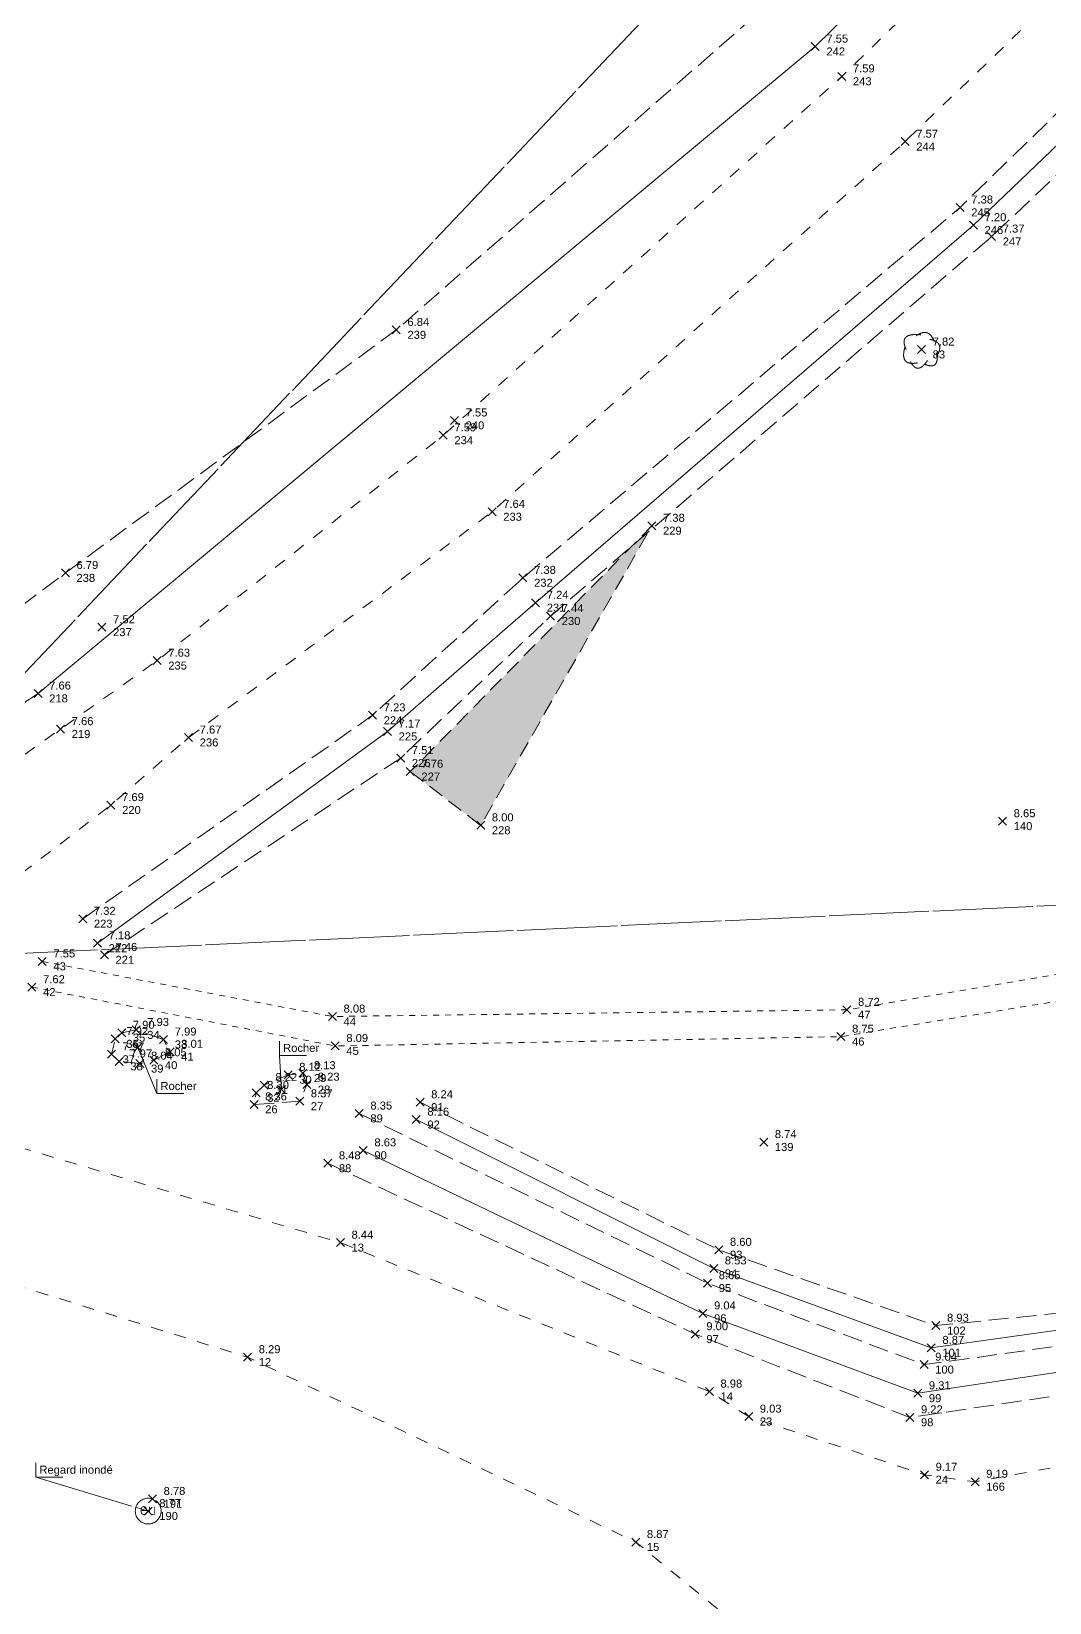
# Model space of a CAD drawing. Header units: metres. Extents: x 1232176 to 1232775, y 7198915 to 7199601.
# Drawn here: x 1232197.05 to 1232222.49, y 7198936.13 to 7198975.41 of the extents above; entities that cross this region are included whole.
import ezdxf

# ---------------------------------------------------------------- set-up
doc = ezdxf.new("R2010")
doc.units = ezdxf.units.M
doc.header["$PDMODE"] = 3
doc.header["$PDSIZE"] = 0.1
for name, pattern in [('LL_0821', [0.7, 0.5, -0.2]), ('LL_0829', [0.6, 0.3, -0.3]), ('OL_0942', [0.7, 0.5, -0.2]), ('Socle_Continu', [2.5, 2.5, 0]), ('TL_1181', [0.3, 0.15, -0.15]), ('TL_1182', [0.6, 0.4, -0.2]), ('YL_2901', [2.5, 2.5, 0])]:
    doc.linetypes.add(name, pattern=pattern)
for name, color, linetype, lineweight, true_color in [('EAUPL_SCS', 5, 'Socle_Continu', 13, 0x0000ff), ('EAUUS_SCI', 7, 'Socle_Continu', 13, 0x7f3f00), ('EAUUS_SCS', 7, 'Socle_Continu', 13, 0x7f3f00), ('SIGTS_PSS', 7, 'Socle_Continu', 13, 0x9966cc)]:
    doc.layers.add(name, color=color, linetype=linetype, lineweight=lineweight, true_color=true_color)
for name, color, linetype, lineweight in [('JARDH_SCS', 82, 'Socle_Continu', 13), ('JARDI_SCS', 82, 'Socle_Continu', 13), ('NIVEL_SCS', 102, 'Socle_Continu', 13), ('SIGTA_SCI', 7, 'Socle_Continu', 13), ('SIGTM_SCI', 1, 'Socle_Continu', 13), ('SIGTO_SCI', 255, 'Socle_Continu', 13), ('VOIRI_SCI', 7, 'Socle_Continu', 13), ('VOIRI_SCS', 7, 'Socle_Continu', 13)]:
    doc.layers.add(name, color=color, linetype=linetype, lineweight=lineweight)
doc.styles.get("Standard").update_dxf_attribs({"font": 'arial.ttf'})
doc.linetypes.add('BL_0064', pattern='A,0.508,-0.381,[">",Standard,S=0.254,R=0,X=-0.3,Y=-0.127],0.381', length=1.27)
doc.linetypes.add('OL_0943', pattern='A,0.4,["│",Standard,S=0.127,R=0,X=-0.32,Y=0.08],0.15,["l ı l ı l",Standard,S=0.127,R=0,X=-0.35,Y=0]', length=0.55)

# ---------------------------------------------------------------- blocks, each defined once
blk = doc.blocks.new('YP_1521')
at = {"layer": 'SIGTO_SCI', "color": 7, "linetype": 'Socle_Continu'}
blk.add_point((0, 0), dxfattribs=at)
at = {"layer": 'SIGTA_SCI', "linetype": 'Socle_Continu'}
blk.add_attdef('ALT', (0.278, 0.099), '', height=0.2, dxfattribs=at)
at = {"layer": 'SIGTA_SCI', "linetype": 'Socle_Continu', "flags": 9}
blk.add_attdef('CALQUE_ALT', (1.69, -1.18), '', height=0.2, dxfattribs=at)
at = {"layer": 'SIGTM_SCI', "linetype": 'Socle_Continu'}
blk.add_attdef('MAT', (0.278, -0.223), '', height=0.2, dxfattribs=at)
at = {"layer": 'SIGTM_SCI', "linetype": 'Socle_Continu', "flags": 9}
blk.add_attdef('CALQUE_MAT', (1.69, -1.501), '', height=0.2, dxfattribs=at)
at = {"layer": 'SIGTO_SCI', "linetype": 'Socle_Continu', "flags": 9}
for tag, p in [('ID', (1.69, 0.105)), ('NATURE', (1.69, -0.216)), ('FAMILLE', (1.69, -0.538)), ('CALQUE', (1.69, -0.859)), ('PCRS', (1.69, -1.823))]:
    blk.add_attdef(tag, p, '', height=0.2, dxfattribs=at)
blk = doc.blocks.new('TP_1203')
at = {"layer": 'JARDI_SCS', "linetype": 'Socle_Continu'}
for points in [[(0.317, 0.2, 0.007667), (0.31, 0.219, 0.026874), (0.279, 0.282, 0.047786), (0.236, 0.346, 0.023985), (0.22, 0.364, 0.040407), (0.188, 0.391, 0.05708), (0.15, 0.412, 0.021505), (0.134, 0.418, 0.075257), (0.079, 0.426, 0.004647), (0.075, 0.426, 0.067031), (0.011, 0.416, 0.025669), (-0.025, 0.403, 0.024468), (-0.058, 0.388, 0.036292), (-0.133, 0.341)], [(-0.414, 0.059, 0.030688), (-0.44, -0.051, 0.042762), (-0.448, -0.139, 0.002681), (-0.448, -0.145, 0.068057), (-0.437, -0.22, 0.027564), (-0.43, -0.238, 0.0661), (-0.407, -0.278, 0.02929), (-0.395, -0.292, 0.071575), (-0.359, -0.319, 0.024959), (-0.339, -0.328, 0.055555), (-0.293, -0.342, 0.042997), (-0.227, -0.347, 0.011964), (-0.208, -0.347, 0.03671), (-0.105, -0.334)], [(-0.02, 0.369, 0.026081), (-0.147, 0.375, 0.000498), (-0.149, 0.375, 0.000061), (-0.149, 0.375, 0.039737), (-0.254, 0.367, 0.05935), (-0.332, 0.345, 0.002412), (-0.335, 0.344, 0.092506), (-0.393, 0.305, 0.000753), (-0.393, 0.305, 0.098491), (-0.424, 0.258, 0.011844), (-0.427, 0.252, 0.083514), (-0.437, 0.191, 0.009601), (-0.437, 0.184, 0.062383), (-0.423, 0.101, 0.027233), (-0.4, 0.034, 0.012932), (-0.386, 0.003)], [(0.373, -0.166, 0.034341), (0.42, -0.085, 0.016386), (0.431, -0.062, 0.033024), (0.447, -0.013, 0.065516), (0.455, 0.048, 0.004498), (0.455, 0.052, 0.088708), (0.444, 0.108, 0.001985), (0.443, 0.11, 0.087204), (0.413, 0.157, 0.010127), (0.407, 0.164, 0.060799), (0.363, 0.198, 0.037701), (0.311, 0.224, 0.012492), (0.293, 0.231, 0.034867), (0.205, 0.256)], [(-0.274, -0.306, 0.039486), (-0.23, -0.38, 0.04359), (-0.198, -0.418, 0.016585), (-0.184, -0.431, 0.081902), (-0.139, -0.459, 0.006579), (-0.135, -0.461, 0.089308), (-0.092, -0.468, 0.016983), (-0.084, -0.468, 0.078527), (-0.037, -0.457, 0.013117), (-0.03, -0.454, 0.063228), (0.027, -0.417, 0.02257), (0.061, -0.386, 0.018838), (0.086, -0.359, 0.027877), (0.148, -0.278)], [(0.064, -0.363, 0.004702), (0.076, -0.368, 0.029397), (0.155, -0.395, 0.053456), (0.231, -0.408, 0.017025), (0.243, -0.409, 0.067312), (0.292, -0.402, 0.029038), (0.305, -0.398, 0.085197), (0.338, -0.377, 0.008842), (0.341, -0.374, 0.097758), (0.369, -0.332, 0.000163), (0.369, -0.332, 0.072483), (0.386, -0.268, 0.026786), (0.388, -0.219, 0.018833), (0.387, -0.184, 0.02958), (0.373, -0.081)]]:
    blk.add_lwpolyline(points, format="xyb", dxfattribs=at)
at = {"layer": 'JARDI_SCS', "linetype": 'Socle_Continu', "flags": 9}
for tag, p in [('ID', (0.889, 0.246)), ('NATURE', (0.889, -0.075)), ('FAMILLE', (0.889, -0.396)), ('CALQUE', (0.889, -0.718)), ('PCRS', (0.889, -1.039))]:
    blk.add_attdef(tag, p, '', height=0.2, dxfattribs=at)
blk = doc.blocks.new('CP_0161')
at = {"layer": 'EAUUS_SCS', "linetype": 'Socle_Continu', "const_width": 0.0333, "flags": 128}
for points in [[(-0.071, -0.125), (-0.195, -0.125, -0.405328), (-0.27, -0.05), (-0.27, 0.075, -0.999132), (-0.071, 0.075), (-0.071, 0.025), (-0.245, 0.025)], [(0.054, 0.175), (0.054, -0.038, 0.410802), (0.141, -0.125), (0.253, -0.125), (0.253, 0.175)]]:
    blk.add_lwpolyline(points, format="xyb", dxfattribs=at)
at = {"layer": 'EAUUS_SCS', "linetype": 'Socle_Continu'}
blk.add_circle((0, 0), 0.5, dxfattribs=at)
at = {"layer": 'EAUUS_SCS', "linetype": 'Socle_Continu', "flags": 9}
for tag, p in [('ID', (0.989, 0.577)), ('NATURE', (0.989, 0.255)), ('FAMILLE', (0.989, -0.066)), ('CALQUE', (0.989, -0.387)), ('PCRS', (0.989, -0.709)), ('TYPE', (0.989, -1.03))]:
    blk.add_attdef(tag, p, '', height=0.2, dxfattribs=at)
blk = doc.blocks.new('*U42')
at = {"layer": 'VOIRI_SCI', "linetype": 'Socle_Continu'}
blk.add_line((-0.047, 0.853), (0, 0), dxfattribs=at)
at = {"layer": 'VOIRI_SCI', "linetype": 'Socle_Continu', "flags": 128}
blk.add_lwpolyline([(0.626, 0.853), (-0.047, 0.853), (-0.047, 1.21)], dxfattribs=at)
at = {"layer": 'VOIRI_SCI', "linetype": 'Socle_Continu'}
blk.add_point((0, 0), dxfattribs=at)
at = {"layer": 'VOIRI_SCI', "linetype": 'Socle_Continu', "flags": 9}
for tag, p in [('ID', (1.188, 1.051)), ('NATURE', (2.03, -0.124)), ('FAMILLE', (2.03, -0.445)), ('CALQUE', (2.03, -0.766)), ('PCRS', (2.03, -1.087))]:
    blk.add_attdef(tag, p, '', height=0.2, dxfattribs=at)
at = {"layer": 'VOIRI_SCI', "linetype": 'Socle_Continu'}
blk.add_attdef('TXT', (0.042, 0.941), '', height=0.2, dxfattribs=at)
blk = doc.blocks.new('*U43')
at = {"layer": 'VOIRI_SCI', "linetype": 'Socle_Continu'}
blk.add_line((0.475, -1.149), (0, 0), dxfattribs=at)
at = {"layer": 'VOIRI_SCI', "linetype": 'Socle_Continu', "flags": 128}
blk.add_lwpolyline([(1.148, -1.149), (0.475, -1.149), (0.475, -0.792)], dxfattribs=at)
at = {"layer": 'VOIRI_SCI', "linetype": 'Socle_Continu'}
blk.add_point((0, 0), dxfattribs=at)
at = {"layer": 'VOIRI_SCI', "linetype": 'Socle_Continu', "flags": 9}
for tag, p in [('NATURE', (2.03, -0.124)), ('FAMILLE', (2.03, -0.445)), ('ID', (1.71, -0.951)), ('CALQUE', (2.03, -0.766)), ('PCRS', (2.03, -1.087))]:
    blk.add_attdef(tag, p, '', height=0.2, dxfattribs=at)
at = {"layer": 'VOIRI_SCI', "linetype": 'Socle_Continu'}
blk.add_attdef('TXT', (0.563, -1.062), '', height=0.2, dxfattribs=at)
blk = doc.blocks.new('*U66')
at = {"layer": 'EAUUS_SCI', "linetype": 'Socle_Continu'}
blk.add_line((-2.807, 0.847), (0, 0), dxfattribs=at)
at = {"layer": 'EAUUS_SCI', "linetype": 'Socle_Continu', "flags": 128}
blk.add_lwpolyline([(-2.134, 0.847), (-2.807, 0.847), (-2.807, 1.204)], dxfattribs=at)
at = {"layer": 'EAUUS_SCI', "linetype": 'Socle_Continu'}
blk.add_point((0, 0), dxfattribs=at)
blk.add_attdef('TXT', (-2.719, 0.934), '', height=0.2, dxfattribs=at)
at = {"layer": 'EAUUS_SCI', "linetype": 'Socle_Continu', "flags": 9}
for tag, p in [('NATURE', (1.967, -0.177)), ('ID', (1.967, 0.144)), ('FAMILLE', (1.967, -0.499)), ('CALQUE', (1.967, -0.82)), ('PCRS', (1.967, -1.141))]:
    blk.add_attdef(tag, p, '', height=0.2, dxfattribs=at)

msp = doc.modelspace()

# ---------------------------------------------------------------- hatches: boundary and pattern name
at = {"layer": 'JARDH_SCS', "linetype": 'Socle_Continu'}
h = msp.add_hatch(dxfattribs=at)
h.set_pattern_fill('TL_1184', color=256, pattern_type=2)
h.set_pattern_definition([(296.565051, (0.15, 0.18), (1.0000000025, -1.00000000421), [0.02236068, -2.2137073]), (243.434949, (0.16, 0.2), (7.563e-09, -1.000000001118), [0.02236068, -2.2137073]), (0, (0.14, 0.2), (0, 1), [0.02, -0.98]), (285.945396, (0.12, 0.27), (1.0000000011657, -2.9999999985673), [0.0728011, -7.20730879]), (206.565051, (0.14, 0.28), (-1.00000000421, -1.0000000025), [0.02236068, -2.2137073]), (333.434949, (0.12, 0.29), (1.000000001118, 7.563e-09), [0.02236068, -2.2137073]), (251.565051, (0.14, 0.35), (7.2e-11, -1.000000003109), [0.06324555, -3.09903211]), (180, (0.16, 0.35), (-1e-16, -1), [0.02, -0.98]), (296.565051, (0.15, 0.37), (1.0000000025, -1.00000000421), [0.02236068, -2.2137073]), (233.130102, (0.18, 0.41), (-2.0000000185436, -2.9999999876376), [0.05, -4.95]), (180, (0.2, 0.41), (-1e-16, -1), [0.02, -0.98]), (270, (0.2, 0.43), (1, -2e-16), [0.02, -0.98]), (206.565051, (0.24, 0.45), (-1.00000000421, -1.0000000025), [0.04472136, -2.19134662]), (161.565051, (0.27, 0.44), (-1.000000003109, -7.2e-11), [0.03162278, -3.13065488]), (270, (0.27, 0.46), (1, -2e-16), [0.02, -0.98]), (180, (0.33, 0.46), (-1e-16, -1), [0.06, -0.94]), (116.565051, (0.34, 0.44), (-1.0000000025, 1.00000000421), [0.02236068, -2.2137073]), (243.434949, (0.35, 0.46), (7.563e-09, -1.000000001118), [0.02236068, -2.2137073]), (165.963757, (0.39, 0.45), (-1.000000001063, -1.30176e-08), [0.04123106, -4.08187457]), (135, (0.42, 0.42), (-0.99999999832, 6e-17), [0.04242641, -1.37178716]), (90, (0.42, 0.4), (-1, 6e-17), [0.02, -0.98]), (180, (0.44, 0.4), (-1e-16, -1), [0.02, -0.98]), (116.565051, (0.46, 0.36), (-1.0000000025, 1.00000000421), [0.04472136, -2.19134662]), (90, (0.46, 0.34), (-1, 6e-17), [0.02, -0.98]), (153.434949, (0.48, 0.33), (-1.000000001118, -7.563e-09), [0.02236068, -2.2137073]), (90, (0.48, 0.27), (-1, 6e-17), [0.06, -0.94]), (45, (0.46, 0.25), (0, 0.99999999832), [0.02828427, -1.38592929]), (116.565051, (0.47, 0.23), (-1.0000000025, 1.00000000421), [0.02236068, -2.2137073]), (68.198591, (0.45, 0.18), (0.99999997321, 3.000000010085), [0.05385165, -5.33131316]), (18.434949, (0.42, 0.17), (1.99999999364, 1.00000000929), [0.03162278, -3.13065488]), (90, (0.42, 0.15), (-1, 6e-17), [0.02, -0.98]), (36.869898, (0.38, 0.12), (0.999999993819, 1.000000006181), [0.05, -4.95]), (0, (0.35, 0.12), (0, 1), [0.03, -0.97]), (63.434949, (0.34, 0.1), (-7.563e-09, 1.000000001118), [0.02236068, -2.2137073]), (0, (0.28, 0.1), (0, 1), [0.06, -0.94]), (315, (0.26, 0.12), (0.99999999832, -3e-16), [0.02828427, -1.38592929]), (26.565051, (0.24, 0.11), (1.00000000421, 1.0000000025), [0.02236068, -2.2137073]), (341.565051, (0.21, 0.12), (1.000000003109, 7.2e-11), [0.03162278, -3.13065488]), (321.340192, (0.16, 0.16), (4.0000000117843, -2.999999983464), [0.06403124, -6.339093]), (90, (0.31, 0.27), (-1, 6e-17), [0.02, -0.98]), (0, (0.29, 0.27), (0, 1), [0.02, -0.98]), (270, (0.29, 0.29), (1, -2e-16), [0.02, -0.98]), (180, (0.31, 0.29), (-1e-16, -1), [0.02, -0.98]), (90, (0.75, 0.77), (-1, 6e-17), [0.02, -0.98]), (0, (0.73, 0.77), (0, 1), [0.02, -0.98]), (270, (0.73, 0.79), (1, -2e-16), [0.02, -0.98]), (180, (0.75, 0.79), (-1e-16, -1), [0.02, -0.98]), (296.565051, (0.59, 0.68), (1.0000000025, -1.00000000421), [0.02236068, -2.2137073]), (243.434949, (0.6, 0.7), (7.563e-09, -1.000000001118), [0.02236068, -2.2137073]), (0, (0.58, 0.7), (0, 1), [0.02, -0.98]), (285.945396, (0.56, 0.77), (1.0000000011657, -2.9999999985673), [0.0728011, -7.20730879]), (206.565051, (0.58, 0.78), (-1.00000000421, -1.0000000025), [0.02236068, -2.2137073]), (333.434949, (0.56, 0.79), (1.000000001118, 7.563e-09), [0.02236068, -2.2137073]), (251.565051, (0.58, 0.85), (7.2e-11, -1.000000003109), [0.06324555, -3.09903211]), (180, (0.6, 0.85), (-1e-16, -1), [0.02, -0.98]), (296.565051, (0.59, 0.87), (1.0000000025, -1.00000000421), [0.02236068, -2.2137073]), (233.130102, (0.62, 0.91), (-2.0000000185436, -2.9999999876376), [0.05, -4.95]), (180, (0.64, 0.91), (-1e-16, -1), [0.02, -0.98]), (270, (0.64, 0.93), (1, -2e-16), [0.02, -0.98]), (206.565051, (0.68, 0.95), (-1.00000000421, -1.0000000025), [0.04472136, -2.19134662]), (161.565051, (0.71, 0.94), (-1.000000003109, -7.2e-11), [0.03162278, -3.13065488]), (270, (0.71, 0.96), (1, -2e-16), [0.02, -0.98]), (180, (0.77, 0.96), (-1e-16, -1), [0.06, -0.94]), (116.565051, (0.78, 0.94), (-1.0000000025, 1.00000000421), [0.02236068, -2.2137073]), (243.434949, (0.79, 0.96), (7.563e-09, -1.000000001118), [0.02236068, -2.2137073]), (165.963757, (0.83, 0.95), (-1.000000001063, -1.30176e-08), [0.04123106, -4.08187457]), (135, (0.86, 0.92), (-0.99999999832, 6e-17), [0.04242641, -1.37178716]), (90, (0.86, 0.9), (-1, 6e-17), [0.02, -0.98]), (180, (0.88, 0.9), (-1e-16, -1), [0.02, -0.98]), (116.565051, (0.9, 0.86), (-1.0000000025, 1.00000000421), [0.04472136, -2.19134662]), (90, (0.9, 0.84), (-1, 6e-17), [0.02, -0.98]), (153.434949, (0.92, 0.83), (-1.000000001118, -7.563e-09), [0.02236068, -2.2137073]), (90, (0.92, 0.77), (-1, 6e-17), [0.06, -0.94]), (45, (0.9, 0.75), (0, 0.99999999832), [0.02828427, -1.38592929]), (116.565051, (0.91, 0.73), (-1.0000000025, 1.00000000421), [0.02236068, -2.2137073]), (68.198591, (0.89, 0.68), (0.99999997321, 3.000000010085), [0.05385165, -5.33131316]), (18.434949, (0.86, 0.67), (1.99999999364, 1.00000000929), [0.03162278, -3.13065488]), (90, (0.86, 0.65), (-1, 6e-17), [0.02, -0.98]), (36.869898, (0.82, 0.62), (0.999999993819, 1.000000006181), [0.05, -4.95]), (0, (0.79, 0.62), (0, 1), [0.03, -0.97]), (63.434949, (0.78, 0.6), (-7.563e-09, 1.000000001118), [0.02236068, -2.2137073]), (0, (0.72, 0.6), (0, 1), [0.06, -0.94]), (315, (0.7, 0.62), (0.99999999832, -3e-16), [0.02828427, -1.38592929]), (26.565051, (0.68, 0.61), (1.00000000421, 1.0000000025), [0.02236068, -2.2137073]), (341.565051, (0.65, 0.62), (1.000000003109, 7.2e-11), [0.03162278, -3.13065488]), (321.340192, (0.6, 0.66), (4.0000000117843, -2.999999983464), [0.06403124, -6.339093]), (296.565051, (0.51, 0.265), (1.0000000025, -1.00000000421), [0.01118034, -2.22488764]), (243.434949, (0.515, 0.275), (7.563e-09, -1.000000001118), [0.01118034, -2.22488764]), (0, (0.505, 0.275), (0, 1), [0.01, -0.99]), (285.945396, (0.495, 0.31), (1.0000000011657, -2.9999999985673), [0.03640055, -7.24370934]), (206.565051, (0.505, 0.315), (-1.00000000421, -1.0000000025), [0.01118034, -2.22488764]), (333.434949, (0.495, 0.32), (1.000000001118, 7.563e-09), [0.01118034, -2.22488764]), (251.565051, (0.505, 0.35), (7.2e-11, -1.000000003109), [0.03162278, -3.13065488]), (180, (0.515, 0.35), (-1e-16, -1), [0.01, -0.99]), (296.565051, (0.51, 0.36), (1.0000000025, -1.00000000421), [0.01118034, -2.22488764]), (233.130102, (0.525, 0.38), (-2.0000000185436, -2.9999999876376), [0.025, -4.975]), (180, (0.535, 0.38), (-1e-16, -1), [0.01, -0.99]), (270, (0.535, 0.39), (1, -2e-16), [0.01, -0.99]), (206.565051, (0.555, 0.4), (-1.00000000421, -1.0000000025), [0.02236068, -2.2137073]), (161.565051, (0.57, 0.395), (-1.000000003109, -7.2e-11), [0.01581139, -3.14646627]), (270, (0.57, 0.405), (1, -2e-16), [0.01, -0.99]), (180, (0.6, 0.405), (-1e-16, -1), [0.03, -0.97]), (116.565051, (0.605, 0.395), (-1.0000000025, 1.00000000421), [0.01118034, -2.22488764]), (243.434949, (0.61, 0.405), (7.563e-09, -1.000000001118), [0.01118034, -2.22488764]), (165.963757, (0.63, 0.4), (-1.000000001063, -1.30176e-08), [0.02061553, -4.1024901]), (135, (0.645, 0.385), (-0.99999999832, 6e-17), [0.0212132, -1.39300036]), (90, (0.645, 0.375), (-1, 6e-17), [0.01, -0.99]), (180, (0.655, 0.375), (-1e-16, -1), [0.01, -0.99]), (116.565051, (0.665, 0.355), (-1.0000000025, 1.00000000421), [0.02236068, -2.2137073]), (90, (0.665, 0.345), (-1, 6e-17), [0.01, -0.99]), (153.434949, (0.675, 0.34), (-1.000000001118, -7.563e-09), [0.01118034, -2.22488764]), (90, (0.675, 0.31), (-1, 6e-17), [0.03, -0.97]), (45, (0.665, 0.3), (0, 0.99999999832), [0.01414214, -1.40007143]), (116.565051, (0.67, 0.29), (-1.0000000025, 1.00000000421), [0.01118034, -2.22488764]), (68.198591, (0.66, 0.265), (0.99999997321, 3.000000010085), [0.02692582, -5.35823898]), (18.434949, (0.645, 0.26), (1.99999999364, 1.00000000929), [0.01581139, -3.14646627]), (90, (0.645, 0.25), (-1, 6e-17), [0.01, -0.99]), (36.869898, (0.625, 0.235), (0.999999993819, 1.000000006181), [0.025, -4.975]), (0, (0.61, 0.235), (0, 1), [0.015, -0.985]), (63.434949, (0.605, 0.225), (-7.563e-09, 1.000000001118), [0.01118034, -2.22488764]), (0, (0.575, 0.225), (0, 1), [0.03, -0.97]), (315, (0.565, 0.235), (0.99999999832, -3e-16), [0.01414214, -1.40007143]), (26.565051, (0.555, 0.23), (1.00000000421, 1.0000000025), [0.01118034, -2.22488764]), (341.565051, (0.54, 0.235), (1.000000003109, 7.2e-11), [0.01581139, -3.14646627]), (321.340192, (0.515, 0.255), (4.0000000117843, -2.999999983464), [0.03201562, -6.37110862]), (90, (0.59, 0.31), (-1, 6e-17), [0.01, -0.99]), (0, (0.58, 0.31), (0, 1), [0.01, -0.99]), (270, (0.58, 0.32), (1, -2e-16), [0.01, -0.99]), (180, (0.59, 0.32), (-1e-16, -1), [0.01, -0.99]), (90, (0.325, 0.74), (-1, 6e-17), [0.01, -0.99]), (0, (0.315, 0.74), (0, 1), [0.01, -0.99]), (270, (0.315, 0.75), (1, -2e-16), [0.01, -0.99]), (180, (0.325, 0.75), (-1e-16, -1), [0.01, -0.99]), (296.565051, (0.245, 0.695), (1.0000000025, -1.00000000421), [0.01118034, -2.22488764]), (243.434949, (0.25, 0.705), (7.563e-09, -1.000000001118), [0.01118034, -2.22488764]), (0, (0.24, 0.705), (0, 1), [0.01, -0.99]), (285.945396, (0.23, 0.74), (1.0000000011657, -2.9999999985673), [0.03640055, -7.24370934]), (206.565051, (0.24, 0.745), (-1.00000000421, -1.0000000025), [0.01118034, -2.22488764]), (333.434949, (0.23, 0.75), (1.000000001118, 7.563e-09), [0.01118034, -2.22488764]), (251.565051, (0.24, 0.78), (7.2e-11, -1.000000003109), [0.03162278, -3.13065488]), (180, (0.25, 0.78), (-1e-16, -1), [0.01, -0.99]), (296.565051, (0.245, 0.79), (1.0000000025, -1.00000000421), [0.01118034, -2.22488764]), (233.130102, (0.26, 0.81), (-2.0000000185436, -2.9999999876376), [0.025, -4.975]), (180, (0.27, 0.81), (-1e-16, -1), [0.01, -0.99]), (270, (0.27, 0.82), (1, -2e-16), [0.01, -0.99]), (206.565051, (0.29, 0.83), (-1.00000000421, -1.0000000025), [0.02236068, -2.2137073]), (161.565051, (0.305, 0.825), (-1.000000003109, -7.2e-11), [0.01581139, -3.14646627]), (270, (0.305, 0.835), (1, -2e-16), [0.01, -0.99]), (180, (0.335, 0.835), (-1e-16, -1), [0.03, -0.97]), (116.565051, (0.34, 0.825), (-1.0000000025, 1.00000000421), [0.01118034, -2.22488764]), (243.434949, (0.345, 0.835), (7.563e-09, -1.000000001118), [0.01118034, -2.22488764]), (165.963757, (0.365, 0.83), (-1.000000001063, -1.30176e-08), [0.02061553, -4.1024901]), (135, (0.38, 0.815), (-0.99999999832, 6e-17), [0.0212132, -1.39300036]), (90, (0.38, 0.805), (-1, 6e-17), [0.01, -0.99]), (180, (0.39, 0.805), (-1e-16, -1), [0.01, -0.99]), (116.565051, (0.4, 0.785), (-1.0000000025, 1.00000000421), [0.02236068, -2.2137073]), (90, (0.4, 0.775), (-1, 6e-17), [0.01, -0.99]), (153.434949, (0.41, 0.77), (-1.000000001118, -7.563e-09), [0.01118034, -2.22488764]), (90, (0.41, 0.74), (-1, 6e-17), [0.03, -0.97]), (45, (0.4, 0.73), (0, 0.99999999832), [0.01414214, -1.40007143]), (116.565051, (0.405, 0.72), (-1.0000000025, 1.00000000421), [0.01118034, -2.22488764]), (68.198591, (0.395, 0.695), (0.99999997321, 3.000000010085), [0.02692582, -5.35823898]), (18.434949, (0.38, 0.69), (1.99999999364, 1.00000000929), [0.01581139, -3.14646627]), (90, (0.38, 0.68), (-1, 6e-17), [0.01, -0.99]), (36.869898, (0.36, 0.665), (0.999999993819, 1.000000006181), [0.025, -4.975]), (0, (0.345, 0.665), (0, 1), [0.015, -0.985]), (63.434949, (0.34, 0.655), (-7.563e-09, 1.000000001118), [0.01118034, -2.22488764]), (0, (0.31, 0.655), (0, 1), [0.03, -0.97]), (315, (0.3, 0.665), (0.99999999832, -3e-16), [0.01414214, -1.40007143]), (26.565051, (0.29, 0.66), (1.00000000421, 1.0000000025), [0.01118034, -2.22488764]), (341.565051, (0.275, 0.665), (1.000000003109, 7.2e-11), [0.01581139, -3.14646627]), (321.340192, (0.25, 0.685), (4.0000000117843, -2.999999983464), [0.03201562, -6.37110862]), (0, (0.78, 0.78), (0, 1), [0.13, -0.87]), (59.036243, (0.75, 0.81), (1.0000000137878, 1.999999997031), [0.11661904, -5.71433286]), (38.659808, (0.81, 0.83), (1.000000007959, 0.9999999959662), [0.06403124, -6.339093]), (120.963757, (0.72, 0.82), (-2.0000000296986, 2.9999999828884), [0.11661904, -5.71433286]), (169.695154, (0.7, 0.79), (-6.0000000095237, 0.9999999502402), [0.1118034, -11.06853649]), (213.690068, (0.71, 0.76), (-0.999999990211, -1.000000009531), [0.10816654, -3.49738474]), (259.695154, (0.73, 0.73), (-0.9999999502402, -6.0000000095237), [0.1118034, -11.06853649]), (288.434949, (0.78, 0.73), (1.00000000929, -1.99999999364), [0.09486833, -3.06740933]), (333.434949, (0.82, 0.74), (1.000000001118, 7.563e-09), [0.06708204, -2.16898594]), (333.434949, (0.38, 0.24), (1.000000001118, 7.563e-09), [0.06708204, -2.16898594]), (288.434949, (0.34, 0.23), (1.00000000929, -1.99999999364), [0.09486833, -3.06740933]), (259.695154, (0.29, 0.23), (-0.9999999502402, -6.0000000095237), [0.1118034, -11.06853649]), (213.690068, (0.27, 0.26), (-0.999999990211, -1.000000009531), [0.10816654, -3.49738474]), (169.695154, (0.26, 0.29), (-6.0000000095237, 0.9999999502402), [0.1118034, -11.06853649]), (120.963757, (0.28, 0.32), (-2.0000000296986, 2.9999999828884), [0.11661904, -5.71433286]), (38.659808, (0.37, 0.33), (1.000000007959, 0.9999999959662), [0.06403124, -6.339093]), (59.036243, (0.31, 0.31), (1.0000000137878, 1.999999997031), [0.11661904, -5.71433286]), (0, (0.34, 0.28), (0, 1), [0.13, -0.87])])
h.paths.add_polyline_path([(1232206.516, 7198956.906), (1232208.275, 7198955.564), (1232212.553, 7198963.053)])

# ---------------------------------------------------------------- linework, layer by layer
at = {"layer": 'EAUPL_SCS', "linetype": 'BL_0064', "flags": 128}
for points in [[(1232237.234, 7198987.132), (1232227.806, 7198977.485), (1232220.589, 7198970.568), (1232209.648, 7198961.128), (1232205.946, 7198957.91), (1232198.698, 7198952.616)], [(1232263.611, 7198969.772), (1232248.413, 7198960.069), (1232238.214, 7198952.28), (1232229.665, 7198946.085), (1232225.014, 7198943.27), (1232219.535, 7198942.502), (1232214.097, 7198944.488), (1232206.664, 7198948.207)]]:
    msp.add_lwpolyline(points, dxfattribs=at)
at = {"layer": 'JARDI_SCS', "linetype": 'TL_1181', "flags": 128}
for points in [[(1232197.06, 7198951.518), (1232204.639, 7198950.048), (1232217.277, 7198950.282), (1232230.212, 7198952.401), (1232234.852, 7198955.026), (1232242.295, 7198965.43), (1232249.869, 7198975.83), (1232256.468, 7198988.753), (1232264.142, 7199003.533), (1232271.251, 7199015.397), (1232276.542, 7199025.341), (1232278.484, 7199028.71), (1232285.571, 7199042.458), (1232285.56, 7199042.46), (1232292.377, 7199055.57), (1232299.068, 7199069.119), (1232306.411, 7199084.694), (1232312.811, 7199099.074), (1232315.966, 7199109.521), (1232317.358, 7199111.685), (1232322.389, 7199122.971), (1232326.303, 7199133.223), (1232333.096, 7199149.218), (1232338.076, 7199161.483), (1232342.843, 7199171.409), (1232353.238, 7199171.663), (1232363.741, 7199172.404), (1232365.434, 7199171.286), (1232370.442, 7199166.605)], [(1232197.318, 7198952.162), (1232204.569, 7198950.784), (1232217.427, 7198950.952), (1232229.807, 7198953.043), (1232234.422, 7198955.65), (1232241.426, 7198965.76), (1232249.197, 7198976.349), (1232255.77, 7198989.034), (1232263.664, 7199003.848), (1232270.486, 7199015.828), (1232275.89, 7199025.669), (1232277.688, 7199029.021), (1232284.367, 7199043.587), (1232291.149, 7199056.187), (1232298.121, 7199070.207), (1232305.335, 7199085.131), (1232311.308, 7199100.408), (1232314.657, 7199109.964), (1232316.587, 7199112.624), (1232321.556, 7199123.392), (1232325.17, 7199133.326), (1232331.89, 7199149.966), (1232336.807, 7199161.739), (1232341.221, 7199171.891), (1232340.856, 7199172.183), (1232336.543, 7199171.293), (1232332.148, 7199170.691), (1232330.491, 7199170.096)]]:
    msp.add_lwpolyline(points, dxfattribs=at)
at = {"layer": 'JARDI_SCS', "linetype": 'TL_1182', "flags": 128}
msp.add_lwpolyline([(1232206.516, 7198956.906), (1232208.275, 7198955.564), (1232212.553, 7198963.053), (1232206.516, 7198956.906)], close=True, dxfattribs=at)
at = {"layer": 'NIVEL_SCS', "linetype": 'OL_0942', "flags": 128}
for points in [[(1232175.843, 7198948.586), (1232184.063, 7198952.035), (1232185.912, 7198953.067), (1232187.586, 7198954.543), (1232196.009, 7198960.467), (1232197.895, 7198961.873), (1232206.166, 7198967.949), (1232215.67, 7198976.275), (1232223.339, 7198983.742), (1232231.669, 7198993.219), (1232241.271, 7199004.783), (1232249.867, 7199015.747), (1232257.789, 7199027.81), (1232261.065, 7199032.4), (1232265.711, 7199039.928), (1232275.111, 7199052.483), (1232280.941, 7199064.658), (1232289.527, 7199080.657), (1232295.112, 7199095.177), (1232301.99, 7199108.578), (1232304.953, 7199116.02), (1232309.186, 7199128.746), (1232311.058, 7199135.444), (1232315.678, 7199148.298), (1232317.635, 7199154.919), (1232322.96, 7199170.771), (1232325.868, 7199184.069), (1232327.832, 7199191.764), (1232329.374, 7199201.285), (1232333.205, 7199217.534), (1232336.475, 7199236.642), (1232339.028, 7199249.416), (1232342.845, 7199267.311), (1232346.98, 7199280.386), (1232348.363, 7199287.839), (1232353.702, 7199300.647), (1232359.237, 7199313.654), (1232365.779, 7199322.49)], [(1232198.329, 7198953.228), (1232205.573, 7198958.314), (1232209.331, 7198961.751), (1232220.256, 7198971.01), (1232227.378, 7198977.95), (1232236.819, 7198987.546)], [(1232198.87, 7198952.325), (1232206.275, 7198957.246), (1232210.022, 7198960.794), (1232221.043, 7198970.283), (1232228.304, 7198977.136), (1232237.717, 7198986.748)], [(1232206.759, 7198948.642), (1232214.226, 7198944.952), (1232219.651, 7198943.056), (1232224.828, 7198943.581), (1232229.422, 7198946.489), (1232237.879, 7198952.693), (1232247.916, 7198960.383), (1232263.227, 7198970.217), (1232263.332, 7198970.292)], [(1232205.24, 7198948.36), (1232213.945, 7198944.119), (1232219.355, 7198942.081), (1232225.294, 7198942.903), (1232229.871, 7198945.594), (1232232.244, 7198947.219), (1232238.413, 7198951.98), (1232248.652, 7198959.628), (1232264.008, 7198969.399)], [(1232204.453, 7198947.115), (1232213.635, 7198942.844), (1232218.999, 7198940.764), (1232226.012, 7198941.793), (1232230.701, 7198944.625), (1232233.138, 7198946.17), (1232239.305, 7198950.953), (1232249.579, 7198958.559), (1232264.732, 7198968.277)]]:
    msp.add_lwpolyline(points, dxfattribs=at)
at = {"layer": 'NIVEL_SCS', "linetype": 'OL_0943', "flags": 128}
for points in [[(1232197.212, 7198958.86), (1232216.636, 7198975.033), (1232224.328, 7198982.646), (1232233.003, 7198992.095), (1232242.461, 7199004.035), (1232250.885, 7199014.922), (1232259.005, 7199027.27), (1232262.44, 7199031.804), (1232267.175, 7199039.126), (1232275.99, 7199051.872), (1232283.106, 7199065.148), (1232290.425, 7199079.683), (1232296.327, 7199093.83), (1232302.82, 7199108.113), (1232306.218, 7199115.725), (1232310.612, 7199128.289), (1232312.698, 7199134.972), (1232317.873, 7199147.99), (1232319.831, 7199154.534), (1232324.487, 7199170.056), (1232327.554, 7199183.528), (1232329.233, 7199190.824), (1232331.587, 7199200.516), (1232335.255, 7199217.139), (1232338.947, 7199235.475), (1232341.694, 7199248.972), (1232344.239, 7199266.838), (1232349.026, 7199279.733), (1232351.55, 7199287.917), (1232355.747, 7199299.629), (1232361.675, 7199312.934), (1232366.247, 7199321.198)], [(1232205.34, 7198947.439), (1232213.828, 7198943.363), (1232219.197, 7198941.366), (1232225.71, 7198942.344), (1232230.337, 7198945.064), (1232232.772, 7198946.663), (1232238.973, 7198951.469), (1232249.05, 7198958.985), (1232264.253, 7198968.805)], [(1232264.253, 7198968.805), (1232249.05, 7198958.985), (1232238.973, 7198951.469), (1232232.772, 7198946.663), (1232230.337, 7198945.064), (1232225.71, 7198942.344), (1232219.197, 7198941.366), (1232213.828, 7198943.363), (1232205.34, 7198947.439)], [(1232176.374, 7198946.878), (1232184.514, 7198950.93), (1232188.233, 7198952.993), (1232197.212, 7198958.86)]]:
    msp.add_lwpolyline(points, dxfattribs=at)
at = {"layer": 'SIGTS_PSS', "linetype": 'YL_2901', "flags": 128}
msp.add_lwpolyline([(1232242.852, 7198954.501), (1232189.936, 7198952.042), (1232261.971, 7199028.11), (1232304.103, 7199106.496), (1232331.072, 7199190.429), (1232351.22, 7199279.26), (1232386.124, 7199352.6), (1232443.41, 7199421.398), (1232502.151, 7199471.743), (1232588.035, 7199526.334), (1232660.288, 7199552.976), (1232726.202, 7199576.527)], dxfattribs=at)
at = {"layer": 'VOIRI_SCS', "linetype": 'LL_0829', "flags": 128}
for points in [[(1232176.773, 7198945.58), (1232184.824, 7198949.136), (1232189.035, 7198951.799), (1232197.775, 7198957.97), (1232200.189, 7198959.681), (1232207.34, 7198965.315), (1232217.299, 7198974.288), (1232225.041, 7198981.756), (1232233.817, 7198991.391), (1232243.49, 7199003.223), (1232251.893, 7199014.445), (1232260.381, 7199026.224), (1232263.533, 7199030.724), (1232268.608, 7199038.321), (1232276.637, 7199051.367), (1232283.954, 7199064.25), (1232291.337, 7199079.215), (1232297.915, 7199092.936), (1232304.109, 7199106.982), (1232307.537, 7199115.426), (1232311.991, 7199127.535), (1232314.6, 7199134.232), (1232319.371, 7199147.573), (1232321.683, 7199154.294), (1232325.989, 7199169.633), (1232329.343, 7199183.575), (1232330.824, 7199190.558), (1232333.009, 7199200.152), (1232336.846, 7199217.195), (1232340.696, 7199234.515), (1232343.85, 7199248.613), (1232347.53, 7199265.329), (1232350.996, 7199279.313), (1232353.393, 7199287.513), (1232357.503, 7199298.747), (1232363.864, 7199311.926), (1232368.115, 7199320.692), (1232374.195, 7199332.098), (1232381.621, 7199346.074), (1232386.201, 7199353.081), (1232396.053, 7199367.701), (1232403.91, 7199377.482), (1232412.882, 7199388.288), (1232422.231, 7199399.373), (1232432.147, 7199409.931), (1232440.319, 7199418.535), (1232445.041, 7199423.391), (1232455.695, 7199434.462), (1232462.575, 7199440.784), (1232471.228, 7199448.493), (1232482.533, 7199457.491), (1232495.099, 7199466.71), (1232505.71, 7199474.306), (1232517.516, 7199482.88), (1232530.12, 7199491.513), (1232541.806, 7199499.734), (1232554.943, 7199509.045), (1232563.141, 7199514.372), (1232573.343, 7199519.874), (1232585.321, 7199525.593), (1232585.911, 7199525.753), (1232591.509, 7199527.957), (1232595.238, 7199529.79), (1232601.724, 7199532.151), (1232611.467, 7199536.595), (1232624.707, 7199541.603), (1232635.818, 7199545.941), (1232645.963, 7199549.477), (1232655.204, 7199552.678), (1232657.823, 7199553.283), (1232666.129, 7199556.12), (1232673.103, 7199558.567), (1232673.782, 7199559.202)], [(1232264.448, 7198967.142), (1232242.997, 7198952.434), (1232231.973, 7198944.154), (1232227.845, 7198941.62), (1232223.189, 7198939.62), (1232220.63, 7198939.154), (1232219.365, 7198939.33), (1232214.972, 7198940.783), (1232213.989, 7198941.41), (1232204.769, 7198945.131), (1232196.071, 7198947.718), (1232190.401, 7198949.454), (1232199.035, 7198956.071), (1232200.974, 7198957.759), (1232208.559, 7198963.401), (1232218.882, 7198972.656), (1232226.247, 7198979.752), (1232235.334, 7198990.017), (1232245.164, 7199001.443), (1232253.668, 7199013.241), (1232262.097, 7199024.88), (1232265.025, 7199029.428), (1232270.393, 7199037.074), (1232278.528, 7199050.379), (1232285.757, 7199063.391), (1232293.191, 7199078.483), (1232299.512, 7199091.597), (1232305.874, 7199105.985), (1232309.352, 7199114.501), (1232313.991, 7199126.749), (1232314.013, 7199126.735), (1232316.572, 7199133.571), (1232321.418, 7199146.84), (1232323.658, 7199153.346), (1232327.983, 7199169.015), (1232331.288, 7199182.821), (1232332.979, 7199190.084), (1232334.89, 7199199.194), (1232339.034, 7199217.064), (1232342.461, 7199233.272), (1232345.972, 7199248.362), (1232349.435, 7199264.231), (1232352.901, 7199278.613), (1232355.41, 7199286.81), (1232359.336, 7199297.685), (1232365.649, 7199311.082), (1232369.944, 7199319.768), (1232376.31, 7199331.192), (1232383.669, 7199344.852), (1232387.816, 7199351.752), (1232397.929, 7199366.342), (1232397.929, 7199366.339), (1232405.617, 7199376.459), (1232414.476, 7199386.893), (1232423.748, 7199397.724), (1232433.779, 7199408.257), (1232441.695, 7199416.935), (1232446.766, 7199422.267), (1232457.418, 7199433.059), (1232463.623, 7199438.896), (1232473.106, 7199447.147), (1232483.425, 7199455.408), (1232496.702, 7199465.337), (1232506.632, 7199472.59), (1232518.357, 7199480.883), (1232530.969, 7199489.799), (1232543.143, 7199497.952), (1232556.139, 7199507.145), (1232564.529, 7199512.496), (1232574.3, 7199518.05), (1232586.197, 7199523.376), (1232586.718, 7199523.598), (1232588.026, 7199524.127), (1232592.391, 7199525.059), (1232593.696, 7199524.843), (1232594.367, 7199524.3), (1232594.376, 7199523.797), (1232593.886, 7199523.45), (1232593.298, 7199523.09), (1232592.872, 7199522.768)], [(1232177.747, 7198942.449), (1232185.998, 7198945.96), (1232188.085, 7198946.009), (1232194.126, 7198944.859), (1232202.449, 7198942.269), (1232212.15, 7198937.647), (1232216.525, 7198934.072), (1232217.022, 7198931.345), (1232214.856, 7198928.138), (1232207.153, 7198919.886), (1232201.241, 7198915.026)]]:
    msp.add_lwpolyline(points, dxfattribs=at)
at = {"layer": 'VOIRI_SCS', "linetype": 'LL_0821', "flags": 128}
for points in [[(1232200.351, 7198950.21), (1232199.663, 7198950.449), (1232199.303, 7198950.379), (1232199.142, 7198950.224), (1232199.047, 7198949.839), (1232199.241, 7198949.661), (1232199.758, 7198949.606), (1232200.105, 7198949.691), (1232200.512, 7198949.904)], [(1232202.611, 7198948.588), (1232203.751, 7198948.665), (1232203.926, 7198949.081), (1232203.827, 7198949.369), (1232203.462, 7198949.328), (1232202.866, 7198949.071), (1232202.661, 7198948.875)]]:
    msp.add_lwpolyline(points, close=True, dxfattribs=at)

# ---------------------------------------------------------------- block references
at = {"layer": 'EAUUS_SCI', "linetype": 'Socle_Continu'}
msp.add_blockref('*U66', (1232199.965, 7198938.421), dxfattribs=at).add_auto_attribs({'TXT': 'Regard inondé'})
at = {"layer": 'EAUUS_SCS', "linetype": 'Socle_Continu', "xscale": 0.6439491673780356, "yscale": 0.6439491673780356}
msp.add_blockref('CP_0161', (1232199.965, 7198938.421), dxfattribs=at)
at = {"layer": 'JARDI_SCS', "linetype": 'Socle_Continu'}
msp.add_blockref('TP_1203', (1232219.292, 7198967.459), dxfattribs=at)
at = {"layer": 'SIGTO_SCI', "linetype": 'Socle_Continu'}
for p, values in [((1232216.636, 7198975.033), {'ALT': '7.55', 'MAT': '242'}), ((1232217.299, 7198974.288), {'ALT': '7.59', 'MAT': '243'}), ((1232218.882, 7198972.656), {'ALT': '7.57', 'MAT': '244'}), ((1232220.256, 7198971.01), {'ALT': '7.38', 'MAT': '245'}), ((1232220.589, 7198970.568), {'ALT': '7.20', 'MAT': '246'}), ((1232221.043, 7198970.283), {'ALT': '7.37', 'MAT': '247'}), ((1232206.166, 7198967.949), {'ALT': '6.84', 'MAT': '239'}), ((1232219.292, 7198967.459), {'ALT': '7.82', 'MAT': '83'}), ((1232207.62, 7198965.686), {'ALT': '7.55', 'MAT': '240'}), ((1232207.34, 7198965.315), {'ALT': '7.59', 'MAT': '234'}), ((1232208.559, 7198963.401), {'ALT': '7.64', 'MAT': '233'}), ((1232212.553, 7198963.053), {'ALT': '7.38', 'MAT': '229'}), ((1232197.895, 7198961.873), {'ALT': '6.79', 'MAT': '238'}), ((1232209.331, 7198961.751), {'ALT': '7.38', 'MAT': '232'}), ((1232209.648, 7198961.128), {'ALT': '7.24', 'MAT': '231'}), ((1232210.022, 7198960.794), {'ALT': '7.44', 'MAT': '230'}), ((1232198.81, 7198960.516), {'ALT': '7.52', 'MAT': '237'}), ((1232200.189, 7198959.681), {'ALT': '7.63', 'MAT': '235'}), ((1232197.212, 7198958.86), {'ALT': '7.66', 'MAT': '218'}), ((1232205.573, 7198958.314), {'ALT': '7.23', 'MAT': '224'}), ((1232197.775, 7198957.97), {'ALT': '7.66', 'MAT': '219'}), ((1232205.946, 7198957.91), {'ALT': '7.17', 'MAT': '225'}), ((1232200.974, 7198957.759), {'ALT': '7.67', 'MAT': '236'}), ((1232206.275, 7198957.246), {'ALT': '7.51', 'MAT': '226'}), ((1232206.516, 7198956.906), {'ALT': '7.76', 'MAT': '227'}), ((1232199.035, 7198956.071), {'ALT': '7.69', 'MAT': '220'}), ((1232208.275, 7198955.564), {'ALT': '8.00', 'MAT': '228'}), ((1232221.317, 7198955.668), {'ALT': '8.65', 'MAT': '140'}), ((1232198.329, 7198953.228), {'ALT': '7.32', 'MAT': '223'}), ((1232198.698, 7198952.616), {'ALT': '7.18', 'MAT': '222'}), ((1232198.87, 7198952.325), {'ALT': '7.46', 'MAT': '221'}), ((1232197.318, 7198952.162), {'ALT': '7.55', 'MAT': '43'}), ((1232197.06, 7198951.518), {'ALT': '7.62', 'MAT': '42'}), ((1232204.569, 7198950.784), {'ALT': '8.08', 'MAT': '44'}), ((1232217.427, 7198950.952), {'ALT': '8.72', 'MAT': '47'}), ((1232199.303, 7198950.379), {'ALT': '7.90', 'MAT': '35'}), ((1232199.663, 7198950.449), {'ALT': '7.93', 'MAT': '34'}), ((1232199.142, 7198950.224), {'ALT': '7.92', 'MAT': '36'}), ((1232200.351, 7198950.21), {'ALT': '7.99', 'MAT': '33'}), ((1232204.639, 7198950.048), {'ALT': '8.09', 'MAT': '45'}), ((1232217.277, 7198950.282), {'ALT': '8.75', 'MAT': '46'}), ((1232199.047, 7198949.839), {'ALT': '7.97', 'MAT': '37'}), ((1232199.241, 7198949.661), {'ALT': '7.97', 'MAT': '38'}), ((1232199.758, 7198949.606), {'ALT': '8.04', 'MAT': '39'}), ((1232200.105, 7198949.691), {'ALT': '8.05', 'MAT': '40'}), ((1232200.512, 7198949.904), {'ALT': '8.01', 'MAT': '41'}), ((1232203.462, 7198949.328), {'ALT': '8.12', 'MAT': '30'}), ((1232203.827, 7198949.369), {'ALT': '8.13', 'MAT': '29'}), ((1232202.661, 7198948.875), {'ALT': '8.30', 'MAT': '32'}), ((1232202.866, 7198949.071), {'ALT': '8.22', 'MAT': '31'}), ((1232203.926, 7198949.081), {'ALT': '8.23', 'MAT': '28'}), ((1232202.611, 7198948.588), {'ALT': '8.36', 'MAT': '26'}), ((1232203.751, 7198948.665), {'ALT': '8.37', 'MAT': '27'}), ((1232206.759, 7198948.642), {'ALT': '8.24', 'MAT': '91'}), ((1232205.24, 7198948.36), {'ALT': '8.35', 'MAT': '89'}), ((1232206.664, 7198948.207), {'ALT': '8.16', 'MAT': '92'}), ((1232215.347, 7198947.647), {'ALT': '8.74', 'MAT': '139'}), ((1232205.34, 7198947.439), {'ALT': '8.63', 'MAT': '90'}), ((1232204.453, 7198947.115), {'ALT': '8.48', 'MAT': '88'}), ((1232204.769, 7198945.131), {'ALT': '8.44', 'MAT': '13'}), ((1232214.226, 7198944.952), {'ALT': '8.60', 'MAT': '93'}), ((1232214.097, 7198944.488), {'ALT': '8.53', 'MAT': '94'}), ((1232213.945, 7198944.119), {'ALT': '8.65', 'MAT': '95'}), ((1232213.828, 7198943.363), {'ALT': '9.04', 'MAT': '96'}), ((1232219.651, 7198943.056), {'ALT': '8.93', 'MAT': '102'}), ((1232213.635, 7198942.844), {'ALT': '9.00', 'MAT': '97'}), ((1232219.535, 7198942.502), {'ALT': '8.87', 'MAT': '101'}), ((1232202.449, 7198942.269), {'ALT': '8.29', 'MAT': '12'}), ((1232219.355, 7198942.081), {'ALT': '9.04', 'MAT': '100'}), ((1232213.989, 7198941.41), {'ALT': '8.98', 'MAT': '14'}), ((1232219.197, 7198941.366), {'ALT': '9.31', 'MAT': '99'}), ((1232214.972, 7198940.783), {'ALT': '9.03', 'MAT': '23'}), ((1232218.999, 7198940.764), {'ALT': '9.22', 'MAT': '98'}), ((1232219.365, 7198939.33), {'ALT': '9.17', 'MAT': '24'}), ((1232220.63, 7198939.154), {'ALT': '9.19', 'MAT': '166'}), ((1232200.072, 7198938.725), {'ALT': '8.78', 'MAT': '191'}), ((1232199.965, 7198938.421), {'ALT': '8.77', 'MAT': '190'}), ((1232212.15, 7198937.647), {'ALT': '8.87', 'MAT': '15'})]:
    msp.add_blockref('YP_1521', p, dxfattribs=at).add_auto_attribs(values)
at = {"layer": 'VOIRI_SCI', "linetype": 'Socle_Continu'}
for name, p in [('*U43', (1232199.709, 7198950.009)), ('*U42', (1232203.295, 7198948.959))]:
    msp.add_blockref(name, p, dxfattribs=at).add_auto_attribs({'TXT': 'Rocher'})

doc.saveas('drawing.dxf')
